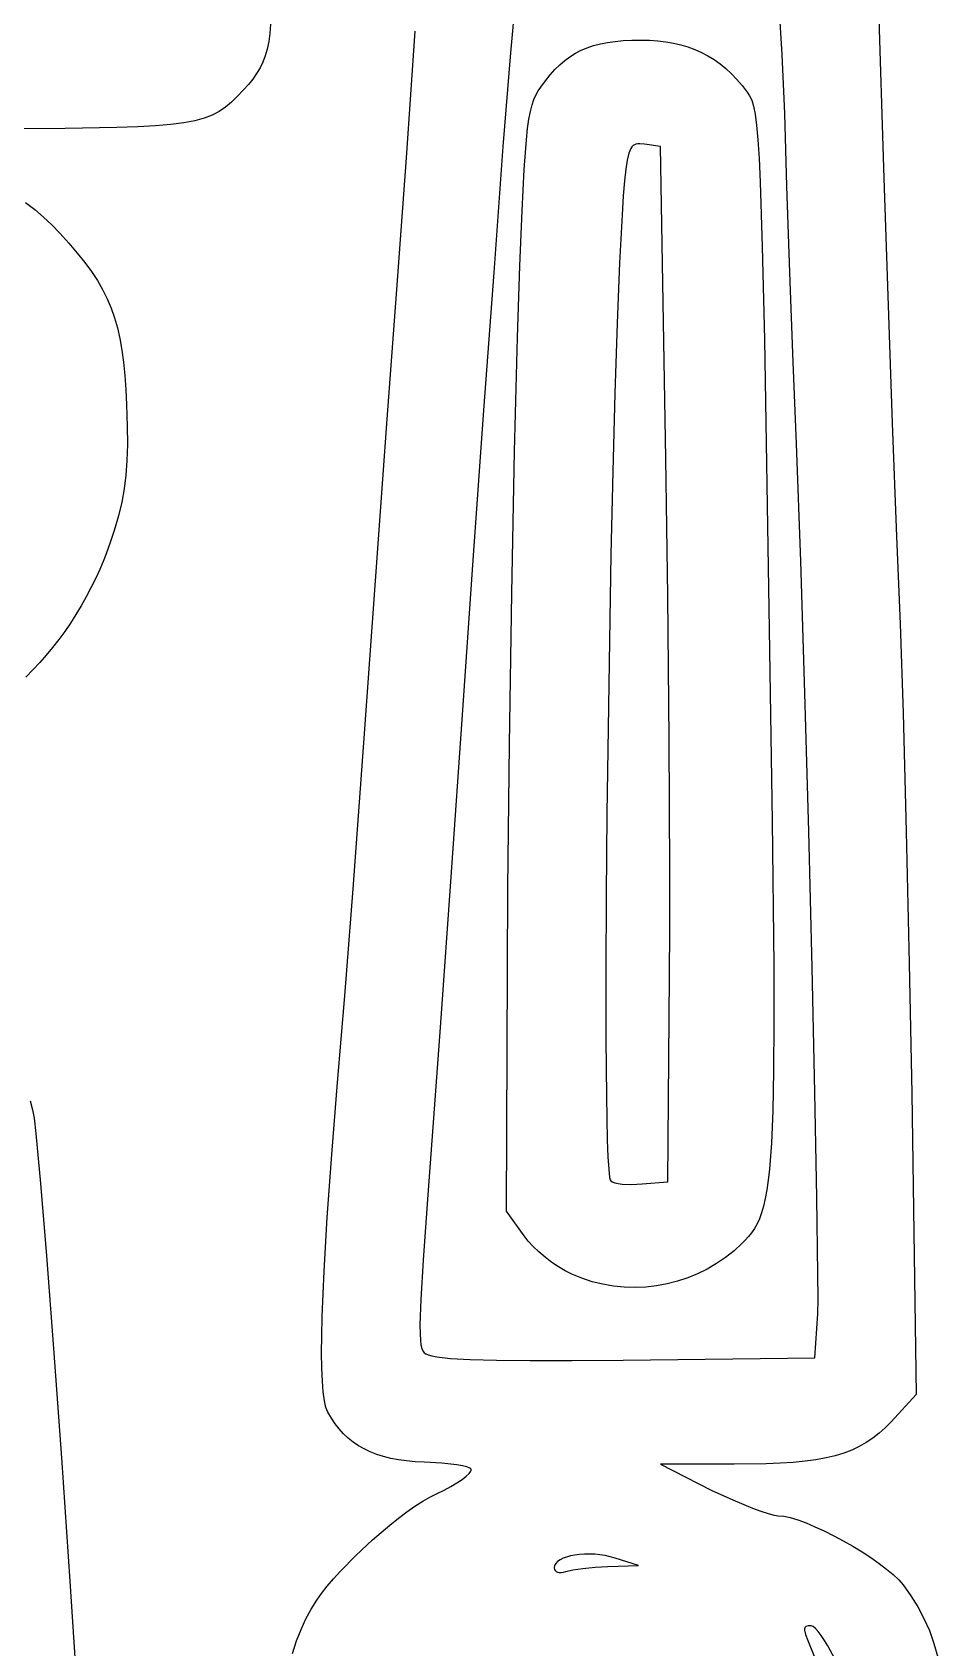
# Model space of a CAD drawing. Extents: x 45 to 4224, y -5292 to 395.
# Drawn here: x 3699 to 4188, y -3260 to -2387 of the extents above; entities that cross this region are included whole.
import ezdxf

# ---------------------------------------------------------------- set-up
doc = ezdxf.new("R2010")
doc.units = 0

msp = doc.modelspace()

# ---------------------------------------------------------------- linework, layer by layer
at = {"layer": 'Layer 1'}
for p, q in [((4153.880415, -2315.670395), (4158.642915, -2465.292395)), ((3959.81097, -2364.88412), (3956.834411, -2397.626295)), ((4103.684339, -2398.531593), (4102.04103, -2372.127007)), ((3827.146452, -2382.150279), (3826.788431, -2387.088833)), ((3826.2124, -2391.534975), (3825.408476, -2395.557887)), ((3826.788431, -2387.088833), (3826.2124, -2391.534975)), ((3900.624111, -2454.279008), (3905.436225, -2385.917495)), ((4005.436967, -2392.737938), (4009.299036, -2391.973644)), ((4009.299036, -2391.973644), (4013.395975, -2391.395384)), ((4013.395975, -2391.395384), (4017.745805, -2390.993859)), ((4017.745805, -2390.993859), (4022.366549, -2390.759764)), ((4022.366549, -2390.759764), (4027.27623, -2390.6838)), ((4027.27623, -2390.6838), (4031.946972, -2390.782244)), ((4031.946972, -2390.782244), (4036.439237, -2391.080675)), ((4036.439237, -2391.080675), (4040.760582, -2391.583744)), ((4040.760582, -2391.583744), (4044.918564, -2392.296104)), ((4044.918564, -2392.296104), (4048.920743, -2393.222403)), ((3824.366776, -2399.226752), (3823.077416, -2402.610751)), ((3825.408476, -2395.557887), (3824.366776, -2399.226752)), ((3956.834411, -2397.626295), (3952.66722, -2448.22792)), ((3986.187567, -2401.751342), (3989.018886, -2399.675499)), ((3989.018886, -2399.675499), (3991.976942, -2397.841503)), ((3991.976942, -2397.841503), (3995.079755, -2396.24005)), ((3995.079755, -2396.24005), (3998.345349, -2394.86184)), ((3998.345349, -2394.86184), (4001.791746, -2393.69757)), ((4001.791746, -2393.69757), (4005.436967, -2392.737938)), ((4048.920743, -2393.222403), (4052.774675, -2394.367293)), ((4052.774675, -2394.367293), (4056.487918, -2395.735426)), ((4056.487918, -2395.735426), (4060.06803, -2397.331451)), ((4060.06803, -2397.331451), (4063.522569, -2399.16002)), ((4063.522569, -2399.16002), (4066.859091, -2401.225784)), ((4066.859091, -2401.225784), (4070.085156, -2403.533393)), ((4105.0672, -2430.36842), (4103.684339, -2398.531593)), ((3819.716187, -2408.800879), (3817.62455, -2411.745371)), ((3821.530514, -2405.779066), (3819.716187, -2408.800879)), ((3823.077416, -2402.610751), (3821.530514, -2405.779066)), ((3975.769204, -2412.659203), (3978.273802, -2409.52296)), ((3978.273802, -2409.52296), (3980.833047, -2406.66577)), ((3980.833047, -2406.66577), (3983.464961, -2404.078331)), ((3983.464961, -2404.078331), (3986.187567, -2401.751342)), ((4070.085156, -2403.533393), (4073.208321, -2406.087498)), ((4073.208321, -2406.087498), (4076.236143, -2408.892751)), ((4076.236143, -2408.892751), (4079.17618, -2411.953801)), ((3812.56982, -2417.679125), (3809.271677, -2421.181148)), ((3815.245723, -2414.681726), (3812.56982, -2417.679125)), ((3817.62455, -2411.745371), (3815.245723, -2414.681726)), ((3970.639377, -2420.450056), (3971.894145, -2418.227105)), ((3971.894145, -2418.227105), (3973.30123, -2416.0838)), ((3973.30123, -2416.0838), (3975.769204, -2412.659203)), ((4079.17618, -2411.953801), (4082.03599, -2415.275301)), ((4082.03599, -2415.275301), (4084.82313, -2418.8619)), ((4084.82313, -2418.8619), (4086.086134, -2420.820792)), ((3802.910258, -2426.955031), (3799.503979, -2429.281539)), ((3806.10899, -2424.264009), (3802.910258, -2426.955031)), ((3809.271677, -2421.181148), (3806.10899, -2424.264009)), ((3967.637816, -2429.230415), (3968.526328, -2425.788347)), ((3968.526328, -2425.788347), (3969.52181, -2422.916015)), ((3969.52181, -2422.916015), (3970.639377, -2420.450056)), ((4086.086134, -2420.820792), (4087.206706, -2423.222097)), ((4087.206706, -2423.222097), (4088.200541, -2426.433816)), ((4088.200541, -2426.433816), (4089.083337, -2430.823948)), ((3780.373395, -2435.488912), (3773.356878, -2436.402712)), ((3786.324863, -2434.34722), (3780.373395, -2435.488912)), ((3791.382783, -2432.950309), (3786.324863, -2434.34722)), ((3795.718655, -2431.270857), (3791.382783, -2432.950309)), ((3799.503979, -2429.281539), (3795.718655, -2431.270857)), ((3966.121242, -2438.477215), (3966.841159, -2433.405583)), ((3966.841159, -2433.405583), (3967.637816, -2429.230415)), ((4089.083337, -2430.823948), (4089.87079, -2436.760494)), ((4106.226817, -2469.65914), (4105.0672, -2430.36842)), ((3716.296028, -2438.509655), (3680.01382, -2438.713525)), ((3744.202023, -2438.049992), (3716.296028, -2438.509655)), ((3755.442692, -2437.655928), (3744.202023, -2438.049992)), ((3765.10381, -2437.115942), (3755.442692, -2437.655928)), ((3773.356878, -2436.402712), (3765.10381, -2437.115942)), ((3964.270773, -2460.704532), (3965.462949, -2444.608675)), ((3965.462949, -2444.608675), (3966.121242, -2438.477215)), ((4089.87079, -2436.760494), (4090.578597, -2444.611454)), ((4090.578597, -2444.611454), (4091.222454, -2454.744828)), ((3952.66722, -2448.22792), (3947.805495, -2516.341595)), ((4020.81931, -2451.918928), (4019.996109, -2455.578404)), ((4021.819245, -2449.371015), (4020.81931, -2451.918928)), ((4022.411649, -2448.463026), (4021.819245, -2449.371015)), ((4023.079631, -2447.771884), (4022.411649, -2448.463026)), ((4023.833654, -2447.277242), (4023.079631, -2447.771884)), ((4024.684183, -2446.958753), (4023.833654, -2447.277242)), ((4025.641683, -2446.796069), (4024.684183, -2446.958753)), ((4026.716618, -2446.768843), (4025.641683, -2446.796069)), ((4029.26065, -2447.03937), (4026.716618, -2446.768843)), ((4037.9919, -2448.23), (4029.26065, -2447.03937)), ((4040.77002, -2616.902), (4037.9919, -2448.23)), ((3895.514345, -2525.617495), (3900.624111, -2454.279008)), ((3963.14371, -2483.000066), (3964.270773, -2460.704532)), ((4019.265928, -2460.512224), (4018.54505, -2466.88317)), ((4019.996109, -2455.578404), (4019.265928, -2460.512224)), ((4091.222454, -2454.744828), (4091.81806, -2467.528618)), ((4018.54505, -2466.88317), (4017.841955, -2474.945431)), ((4091.81806, -2467.528618), (4092.927301, -2502.519442)), ((4107.795714, -2516.391257), (4106.226817, -2469.65914)), ((4158.642915, -2465.292395), (4163.15737, -2597.799058)), ((3694.884089, -2478.593244), (3699.836275, -2482.366755)), ((4017.841955, -2474.945431), (4017.147945, -2485.114323)), ((3699.836275, -2482.366755), (3704.540796, -2486.359441)), ((3704.540796, -2486.359441), (3709.033696, -2490.588161)), ((3961.960837, -2512.802185), (3963.14371, -2483.000066)), ((4017.147945, -2485.114323), (4015.795605, -2511.157215)), ((3709.033696, -2490.588161), (3713.35102, -2495.069775)), ((3713.35102, -2495.069775), (3718.313015, -2500.577579)), ((3718.313015, -2500.577579), (3722.797714, -2505.831911)), ((3722.797714, -2505.831911), (3726.830116, -2510.895558)), ((4092.927301, -2502.519442), (4094.031893, -2552.527928)), ((3726.830116, -2510.895558), (3730.43522, -2515.831306)), ((3960.60123, -2551.4178), (3961.960837, -2512.802185)), ((4015.795605, -2511.157215), (4014.50489, -2543.782269)), ((3730.43522, -2515.831306), (3733.638024, -2520.701943)), ((3733.638024, -2520.701943), (3736.463526, -2525.570255)), ((3947.805495, -2516.341595), (3942.34842, -2590.70592)), ((4109.587854, -2564.760456), (4107.795714, -2516.391257)), ((3736.463526, -2525.570255), (3738.936725, -2530.499028)), ((3738.936725, -2530.499028), (3741.08262, -2535.55105)), ((3890.255745, -2595.616733), (3895.514345, -2525.617495)), ((3741.08262, -2535.55105), (3742.926208, -2540.789107)), ((3742.926208, -2540.789107), (3744.492489, -2546.275986)), ((3744.492489, -2546.275986), (3745.80646, -2552.074473)), ((4014.50489, -2543.782269), (4013.292659, -2581.759907)), ((3745.80646, -2552.074473), (3746.89312, -2558.247356)), ((3746.89312, -2558.247356), (3747.777468, -2564.857421)), ((3959.069538, -2613.050938), (3960.60123, -2551.4178)), ((4094.031893, -2552.527928), (4096.72943, -2709.3739)), ((3747.777468, -2564.857421), (3748.484501, -2571.967455)), ((4111.4172, -2608.96242), (4109.587854, -2564.760456)), ((3748.484501, -2571.967455), (3749.039219, -2579.640244)), ((3749.039219, -2579.640244), (3749.46662, -2587.938575)), ((4013.292659, -2581.759907), (4012.175771, -2623.860554)), ((3749.46662, -2587.938575), (3749.795284, -2599.400658)), ((3942.34842, -2590.70592), (3936.593731, -2671.86687)), ((3749.795284, -2599.400658), (3749.863497, -2609.314)), ((3885.592465, -2660.555495), (3890.255745, -2595.616733)), ((4163.15737, -2597.799058), (4165.395992, -2659.0108)), ((3749.863497, -2609.314), (3749.634054, -2618.027417)), ((4113.669784, -2672.307538), (4111.4172, -2608.96242)), ((3749.634054, -2618.027417), (3749.069747, -2625.889725)), ((3957.575054, -2689.67875), (3959.069538, -2613.050938)), ((4041.861429, -2691.204559), (4040.77002, -2616.902)), ((3749.069747, -2625.889725), (3748.133371, -2633.249739)), ((4012.175771, -2623.860554), (4011.171086, -2668.854631)), ((3748.133371, -2633.249739), (3746.787717, -2640.456275)), ((3746.787717, -2640.456275), (3744.995579, -2647.858148)), ((3744.995579, -2647.858148), (3742.71975, -2655.804175)), ((3741.005283, -2661.16492), (3739.138283, -2666.454881)), ((3742.71975, -2655.804175), (3741.005283, -2661.16492)), ((3877.654966, -2770.682293), (3885.592465, -2660.555495)), ((4165.395992, -2659.0108), (4167.374165, -2706.195395)), ((3737.122018, -2671.670718), (3734.95976, -2676.809086)), ((3739.138283, -2666.454881), (3737.122018, -2671.670718)), ((3936.593731, -2671.86687), (3930.83902, -2755.40892)), ((4011.171086, -2668.854631), (4010.295462, -2715.512562)), ((3734.95976, -2676.809086), (3732.654777, -2681.866643)), ((4115.894461, -2743.726511), (4113.669784, -2672.307538)), ((3730.210341, -2686.840047), (3727.629722, -2691.725954)), ((3732.654777, -2681.866643), (3730.210341, -2686.840047)), ((3724.916189, -2696.521023), (3722.073013, -2701.221911)), ((3727.629722, -2691.725954), (3724.916189, -2696.521023)), ((3956.303813, -2771.590088), (3957.575054, -2689.67875)), ((4042.655181, -2768.706825), (4041.861429, -2691.204559)), ((3719.103464, -2705.825274), (3716.010812, -2710.327771)), ((3722.073013, -2701.221911), (3719.103464, -2705.825274)), ((4167.374165, -2706.195395), (4168.980271, -2754.589312)), ((3712.798327, -2714.726059), (3709.46928, -2719.016794)), ((3716.010812, -2710.327771), (3712.798327, -2714.726059)), ((4010.295462, -2715.512562), (4009.56576, -2762.60477)), ((4096.72943, -2709.3739), (4098.254918, -2812.955882)), ((3706.02694, -2723.196635), (3702.474577, -2727.262239)), ((3709.46928, -2719.016794), (3706.02694, -2723.196635)), ((3698.815462, -2731.210262), (3695.052866, -2735.037364)), ((3702.474577, -2727.262239), (3698.815462, -2731.210262)), ((4117.988912, -2818.53127), (4115.894461, -2743.726511)), ((3930.83902, -2755.40892), (3924.885901, -2840.538582)), ((4168.980271, -2754.589312), (4170.697995, -2818.610183)), ((4009.56576, -2762.60477), (4008.998838, -2808.901678)), ((3871.801059, -2849.517958), (3877.654966, -2770.682293)), ((3955.44185, -2849.0738), (3956.303813, -2771.590088)), ((4043.002447, -2840.255928), (4042.655181, -2768.706825)), ((4008.998838, -2808.901678), (4008.611556, -2853.173709)), ((4098.254918, -2812.955882), (4099.11068, -2891.148759)), ((4119.850818, -2892.033745), (4117.988912, -2818.53127)), ((4170.697995, -2818.610183), (4172.341304, -2889.923659)), ((3924.885901, -2840.538582), (3918.93282, -2924.47792)), ((4042.962139, -2870.937772), (4043.002447, -2840.255928)), ((3867.286604, -2907.29439), (3871.801059, -2849.517958)), ((3954.6481, -3023.6988), (3955.44185, -2849.0738)), ((4008.611556, -2853.173709), (4008.420773, -2894.191286)), ((4042.7544, -2896.699), (4042.962139, -2870.937772)), ((4172.341304, -2889.923659), (4173.724165, -2960.195395)), ((4008.420773, -2894.191286), (4008.443349, -2930.724833)), ((4041.96062, -3007.82405), (4042.75437, -2896.69905)), ((4042.75437, -2896.69905), (4042.7544, -2896.699)), ((4099.11068, -2891.148759), (4099.21765, -2921.940774)), ((4121.377858, -2959.545867), (4119.850818, -2892.033745)), ((3863.367465, -2954.243495), (3867.286604, -2907.29439)), ((3918.93282, -2924.47792), (3911.820086, -3019.870623)), ((4099.21765, -2921.940774), (4099.073473, -2947.8453)), ((4008.443349, -2930.724833), (4008.696142, -2961.544771)), ((4099.073473, -2947.8453), (4098.650243, -2969.348935)), ((3860.28083, -2993.13807), (3863.367465, -2954.243495)), ((4122.467715, -3016.379567), (4121.377858, -2959.545867)), ((4173.724165, -2960.195395), (4176.105415, -3122.914395)), ((3697.418328, -2964.114294), (3698.664385, -2968.927945)), ((3698.664385, -2968.927945), (3699.443406, -2973.526302)), ((4008.696142, -2961.544771), (4009.196012, -2985.421525)), ((3699.443406, -2973.526302), (3700.431715, -2981.827913)), ((4098.650243, -2969.348935), (4097.920055, -2986.938275)), ((3700.431715, -2981.827913), (3702.980391, -3008.727)), ((4009.196012, -2985.421525), (4009.543869, -2994.371964)), ((3857.873225, -3027.125954), (3860.28083, -2993.13807)), ((4009.543869, -2994.371964), (4009.959818, -3001.125517)), ((4097.920055, -2986.938275), (4096.855004, -3001.099915)), ((4009.959818, -3001.125517), (4010.445966, -3005.528484)), ((4096.855004, -3001.099915), (4096.188184, -3007.04741)), ((3702.980391, -3008.727), (3706.198792, -3047.997419)), ((4010.445966, -3005.528484), (4010.716023, -3006.800468)), ((4010.716023, -3006.800468), (4011.00442, -3007.42717)), ((4011.00442, -3007.42717), (4011.867933, -3007.983725)), ((4011.867933, -3007.983725), (4013.22444, -3008.456565)), ((4013.22444, -3008.456565), (4015.008827, -3008.836386)), ((4015.008827, -3008.836386), (4017.155981, -3009.113889)), ((4017.155981, -3009.113889), (4022.278142, -3009.324729)), ((4022.278142, -3009.324729), (4028.07002, -3009.01467)), ((4028.07002, -3009.01467), (4041.96062, -3007.82405)), ((4095.427184, -3012.320453), (4094.568515, -3016.979869)), ((4096.188184, -3007.04741), (4095.427184, -3012.320453)), ((3911.820086, -3019.870623), (3909.717114, -3050.254027)), ((4093.60869, -3021.086483), (4092.54422, -3024.70112)), ((4094.568515, -3016.979869), (4093.60869, -3021.086483)), ((4123.018069, -3057.846774), (4122.467715, -3016.379567)), ((3856.153949, -3056.286216), (3857.873225, -3027.125954)), ((3964.1731, -3037.1925), (3954.6481, -3023.6988)), ((4091.371617, -3027.884603), (4090.087394, -3030.697758)), ((4092.54422, -3024.70112), (4091.371617, -3027.884603)), ((3966.388477, -3039.96751), (3964.1731, -3037.1925)), ((4085.530114, -3037.523496), (4083.764524, -3039.463581)), ((4087.17013, -3035.45638), (4085.530114, -3037.523496)), ((4088.68806, -3033.201409), (4087.17013, -3035.45638)), ((4090.087394, -3030.697758), (4088.68806, -3033.201409)), ((3969.096846, -3042.872752), (3966.388477, -3039.96751)), ((3972.195886, -3045.815208), (3969.096846, -3042.872752)), ((3975.58328, -3048.701856), (3972.195886, -3045.815208)), ((4077.67943, -3045.1299), (4073.088528, -3048.817369)), ((4081.869872, -3041.337461), (4077.67943, -3045.1299)), ((4083.764524, -3039.463581), (4081.869872, -3041.337461)), ((3706.198792, -3047.997419), (3709.975299, -3098.011383)), ((3855.132306, -3080.69792), (3856.153949, -3056.286216)), ((3909.717114, -3050.254027), (3908.465251, -3071.470545)), ((3979.156707, -3051.439679), (3975.58328, -3048.701856)), ((3982.813849, -3053.935657), (3979.156707, -3051.439679)), ((3986.452387, -3056.09677), (3982.813849, -3053.935657)), ((3989.97, -3057.83), (3986.452387, -3056.09677)), ((4063.22537, -3055.087725), (4058.003111, -3057.662472)), ((4068.262175, -3052.138), (4063.22537, -3055.087725)), ((4073.088528, -3048.817369), (4068.262175, -3052.138)), ((3989.97003, -3057.8299), (3989.97, -3057.83)), ((3995.467858, -3060.072306), (3989.97003, -3057.8299)), ((4001.080213, -3061.8909), (3995.467858, -3060.072306)), ((4006.782097, -3063.28975), (4001.080213, -3061.8909)), ((4012.548511, -3064.272928), (4006.782097, -3063.28975)), ((4018.354458, -3064.844502), (4012.548511, -3064.272928)), ((4024.174938, -3065.008543), (4018.354458, -3064.844502)), ((4029.984953, -3064.769119), (4024.174938, -3065.008543)), ((4035.759505, -3064.1303), (4029.984953, -3064.769119)), ((4041.473595, -3063.096156), (4035.759505, -3064.1303)), ((4047.102225, -3061.670757), (4041.473595, -3063.096156)), ((4052.620397, -3059.858173), (4047.102225, -3061.670757)), ((4058.003111, -3057.662472), (4052.620397, -3059.858173)), ((4123.058957, -3071.352922), (4123.018069, -3057.846774)), ((3908.465251, -3071.470545), (3907.976131, -3085.301484)), ((4122.9266, -3079.25942), (4123.058957, -3071.352922)), ((3854.886003, -3091.147772), (3855.132306, -3080.69792)), ((4121.33857, -3103.07205), (4122.92607, -3079.25955)), ((4122.92607, -3079.25955), (4122.9266, -3079.25942)), ((3854.817597, -3100.440134), (3854.886003, -3091.147772)), ((3907.976131, -3085.301484), (3907.989985, -3090.004021)), ((3907.989985, -3090.004021), (3908.161388, -3093.528154)), ((3709.975299, -3098.011383), (3714.198291, -3157.141104)), ((3908.161388, -3093.528154), (3908.479294, -3096.096547)), ((3908.479294, -3096.096547), (3908.932656, -3097.931863)), ((3908.932656, -3097.931863), (3909.51043, -3099.256766)), ((3909.51043, -3099.256766), (3910.20157, -3100.29392)), ((3854.928249, -3108.58489), (3854.817597, -3100.440134)), ((3855.219122, -3115.591923), (3854.928249, -3108.58489)), ((3910.20157, -3100.29392), (3911.051906, -3100.935839)), ((3911.051906, -3100.935839), (3912.446395, -3101.522529)), ((3912.446395, -3101.522529), (3914.436197, -3102.05457)), ((3914.436197, -3102.05457), (3917.07247, -3102.532545)), ((3917.07247, -3102.532545), (3924.48907, -3103.328621)), ((3924.48907, -3103.328621), (3935.10547, -3103.915406)), ((3935.10547, -3103.915406), (3949.330945, -3104.297553)), ((3949.330945, -3104.297553), (3967.57477, -3104.479712)), ((3967.57477, -3104.479712), (3990.24622, -3104.466534)), ((3990.24622, -3104.466534), (4017.75457, -3104.26267)), ((4017.75457, -3104.26267), (4121.33857, -3103.07205)), ((3855.69138, -3121.471117), (3855.219122, -3115.591923)), ((3856.346185, -3126.232355), (3855.69138, -3121.471117)), ((4176.105415, -3122.914395), (4162.611615, -3137.598795)), ((3857.184699, -3129.88552), (3856.346185, -3126.232355)), ((3858.208085, -3132.440495), (3857.184699, -3129.88552)), ((3860.069502, -3135.67799), (3858.208085, -3132.440495)), ((3862.086143, -3138.695151), (3860.069502, -3135.67799)), ((3864.264401, -3141.494882), (3862.086143, -3138.695151)), ((3866.610672, -3144.080093), (3864.264401, -3141.494882)), ((4159.329451, -3140.865836), (4155.999616, -3143.82941)), ((4162.611615, -3137.598795), (4159.329451, -3140.865836)), ((3869.131352, -3146.453688), (3866.610672, -3144.080093)), ((3871.832833, -3148.618575), (3869.131352, -3146.453688)), ((3874.721513, -3150.577661), (3871.832833, -3148.618575)), ((3877.803785, -3152.333853), (3874.721513, -3150.577661)), ((3881.086045, -3153.890056), (3877.803785, -3152.333853)), ((4145.247366, -3151.027228), (4141.250131, -3152.904831)), ((4149.006245, -3148.897317), (4145.247366, -3151.027228)), ((4152.574437, -3146.502307), (4149.006245, -3148.897317)), ((4155.999616, -3143.82941), (4152.574437, -3146.502307)), ((3714.198291, -3157.141104), (3718.75615, -3223.758797)), ((3884.574687, -3155.249179), (3881.086045, -3153.890056)), ((3888.276106, -3156.414128), (3884.574687, -3155.249179)), ((3892.196697, -3157.387809), (3888.276106, -3156.414128)), ((3896.342856, -3158.173129), (3892.196697, -3157.387809)), ((3900.720977, -3158.772996), (3896.342856, -3158.173129)), ((3905.337455, -3159.190316), (3900.720977, -3158.772996)), ((3910.198685, -3159.427995), (3905.337455, -3159.190316)), ((3919.804321, -3159.936488), (3910.198685, -3159.427995)), ((3927.810032, -3160.817054), (3919.804321, -3159.936488)), ((3930.945494, -3161.373609), (3927.810032, -3160.817054)), ((4077.680415, -3160.617595), (4037.992915, -3160.617595)), ((4037.992915, -3160.617595), (4065.377315, -3174.508195)), ((4094.970816, -3160.377295), (4077.680415, -3160.617595)), ((4102.591081, -3160.057737), (4094.970816, -3160.377295)), ((4109.591617, -3159.588186), (4102.591081, -3160.057737)), ((4116.020095, -3158.955853), (4109.591617, -3159.588186)), ((4121.924188, -3158.147949), (4116.020095, -3158.955853)), ((4127.351567, -3157.151685), (4121.924188, -3158.147949)), ((4132.349902, -3155.95427), (4127.351567, -3157.151685)), ((4136.966867, -3154.542915), (4132.349902, -3155.95427)), ((4141.250131, -3152.904831), (4136.966867, -3154.542915)), ((3927.940268, -3170.605629), (3930.736997, -3168.754578)), ((3930.736997, -3168.754578), (3932.975619, -3167.052353)), ((3933.360069, -3161.995277), (3930.945494, -3161.373609)), ((3932.975619, -3167.052353), (3934.581718, -3165.554767)), ((3934.946789, -3162.672757), (3933.360069, -3161.995277)), ((3934.581718, -3165.554767), (3935.480878, -3164.317627)), ((3935.396275, -3163.029518), (3934.946789, -3162.672757)), ((3935.598685, -3163.396745), (3935.396275, -3163.029518)), ((3935.480878, -3164.317627), (3935.642102, -3163.814166)), ((3935.642102, -3163.814166), (3935.598685, -3163.396745)), ((3909.429004, -3180.594179), (3913.345716, -3178.308461)), ((3913.345716, -3178.308461), (3916.945585, -3176.493645)), ((3916.945585, -3176.493645), (3920.970147, -3174.530973)), ((3920.970147, -3174.530973), (3924.659846, -3172.549697)), ((3924.659846, -3172.549697), (3927.940268, -3170.605629)), ((4065.377315, -3174.508195), (4076.936288, -3179.8598)), ((3896.330103, -3189.776771), (3900.865968, -3186.378331)), ((3900.865968, -3186.378331), (3905.250678, -3183.300801)), ((3905.250678, -3183.300801), (3909.429004, -3180.594179)), ((4076.936288, -3179.8598), (4087.602302, -3184.281228)), ((4087.602302, -3184.281228), (4092.228377, -3185.991972)), ((4092.228377, -3185.991972), (4096.184723, -3187.288788)), ((4096.184723, -3187.288788), (4099.322512, -3188.111217)), ((3882.367872, -3201.397583), (3891.698312, -3193.446124)), ((3891.698312, -3193.446124), (3896.330103, -3189.776771)), ((4099.322512, -3188.111217), (4101.492915, -3188.398795)), ((4101.492915, -3188.398795), (4104.491763, -3188.669515)), ((4104.491763, -3188.669515), (4108.070808, -3189.448343)), ((4108.070808, -3189.448343), (4112.140521, -3190.685283)), ((4112.140521, -3190.685283), (4116.611373, -3192.330337)), ((4116.611373, -3192.330337), (4121.393834, -3194.333509)), ((4121.393834, -3194.333509), (4126.398374, -3196.644801)), ((3873.316484, -3209.83273), (3882.367872, -3201.397583)), ((4126.398374, -3196.644801), (4131.535465, -3199.214216)), ((4131.535465, -3199.214216), (4136.715577, -3201.991758)), ((4136.715577, -3201.991758), (4141.849182, -3204.927428)), ((3864.985983, -3218.35159), (3873.316484, -3209.83273)), ((3982.306396, -3213.188554), (3981.302485, -3214.224053)), ((3983.650403, -3212.255955), (3982.306396, -3213.188554)), ((3985.299042, -3211.432652), (3983.650403, -3212.255955)), ((3987.216851, -3210.72504), (3985.299042, -3211.432652)), ((3989.368366, -3210.139514), (3987.216851, -3210.72504)), ((3991.718125, -3209.682467), (3989.368366, -3210.139514)), ((3994.230664, -3209.360297), (3991.718125, -3209.682467)), ((3996.870521, -3209.179397), (3994.230664, -3209.360297)), ((3999.602232, -3209.146163), (3996.870521, -3209.179397)), ((4002.390334, -3209.266988), (3999.602232, -3209.146163)), ((4005.199365, -3209.54827), (4002.390334, -3209.266988)), ((4007.993862, -3209.996401), (4005.199365, -3209.54827)), ((4010.738361, -3210.617778), (4007.993862, -3209.996401)), ((4013.3974, -3211.418795), (4010.738361, -3210.617778)), ((4026.0974, -3215.387545), (4013.3974, -3211.418795)), ((4141.849182, -3204.927428), (4146.846748, -3207.971232)), ((4146.846748, -3207.971232), (4151.618748, -3211.07317)), ((4151.618748, -3211.07317), (4156.075651, -3214.183247)), ((3861.229139, -3222.51742), (3864.985983, -3218.35159)), ((3980.674132, -3215.356059), (3980.4568, -3216.578175)), ((3980.4568, -3216.578175), (3980.583149, -3217.395955)), ((3980.583149, -3217.395955), (3980.946692, -3218.060255)), ((3981.302485, -3214.224053), (3980.674132, -3215.356059)), ((3980.946692, -3218.060255), (3981.524175, -3218.566426)), ((3981.524175, -3218.566426), (3982.292345, -3218.909816)), ((3982.292345, -3218.909816), (3983.227946, -3219.085775)), ((3983.227946, -3219.085775), (3984.307726, -3219.089652)), ((3984.307726, -3219.089652), (3985.508428, -3218.916795)), ((3985.508428, -3218.916795), (3986.8068, -3218.562555)), ((3986.8068, -3218.562555), (3990.56472, -3217.681986)), ((3990.56472, -3217.681986), (3996.034168, -3216.875834)), ((3996.034168, -3216.875834), (4002.545407, -3216.218509)), ((4002.545407, -3216.218509), (4009.4287, -3215.784425)), ((4009.4286, -3215.78442), (4026.0974, -3215.387545)), ((4009.4287, -3215.784425), (4009.4286, -3215.78442)), ((4156.075651, -3214.183247), (4160.127929, -3217.251464)), ((4160.127929, -3217.251464), (4163.686052, -3220.227826)), ((4163.686052, -3220.227826), (4166.66049, -3223.062336)), ((3718.75615, -3223.758797), (3723.537254, -3296.236673)), ((3852.254985, -3234.040545), (3854.808411, -3230.411895)), ((3854.808411, -3230.411895), (3857.818205, -3226.554187)), ((3857.818205, -3226.554187), (3861.229139, -3222.51742)), ((4166.66049, -3223.062336), (4168.961715, -3225.704995)), ((4168.961715, -3225.704995), (4173.195468, -3231.628661)), ((3846.335169, -3244.189512), (3849.177931, -3238.943824)), ((3849.177931, -3238.943824), (3852.254985, -3234.040545)), ((4173.195468, -3231.628661), (4176.972852, -3237.691855)), ((4176.972852, -3237.691855), (4180.302588, -3243.968991)), ((3843.709837, -3249.868884), (3846.335169, -3244.189512)), ((4116.487226, -3248.271884), (4116.099458, -3248.567892)), ((4117.663899, -3247.982755), (4116.487226, -3248.271884)), ((4119.35217, -3247.93082), (4117.663899, -3247.982755)), ((4120.38623, -3248.291264), (4119.35217, -3247.93082)), ((4121.671429, -3249.326087), (4120.38623, -3248.291264)), ((4180.302588, -3243.968991), (4183.193398, -3250.534484)), ((3839.044028, -3262.893786), (3841.285076, -3256.073217)), ((3841.285076, -3256.073217), (3843.709837, -3249.868884)), ((4115.850055, -3248.998194), (4115.742503, -3249.587788)), ((4115.742503, -3249.587788), (4115.780291, -3250.361673)), ((4115.780291, -3250.361673), (4116.305841, -3252.562308)), ((4116.099458, -3248.567892), (4115.850055, -3248.998194)), ((4116.305841, -3252.562308), (4117.454609, -3255.800086)), ((4117.454609, -3255.800086), (4121.73342, -3266.18702)), ((4123.161262, -3250.965525), (4121.671429, -3249.326087)), ((4124.80922, -3253.139815), (4123.161262, -3250.965525)), ((4126.568797, -3255.779193), (4124.80922, -3253.139815)), ((4128.393486, -3258.813896), (4126.568797, -3255.779193)), ((4183.193398, -3250.534484), (4185.654001, -3257.462748)), ((4132.05217, -3265.79022), (4128.393486, -3258.813896)), ((4185.654001, -3257.462748), (4187.693118, -3264.828197))]:
    msp.add_line(p, q, dxfattribs=at)

doc.saveas('drawing.dxf')
